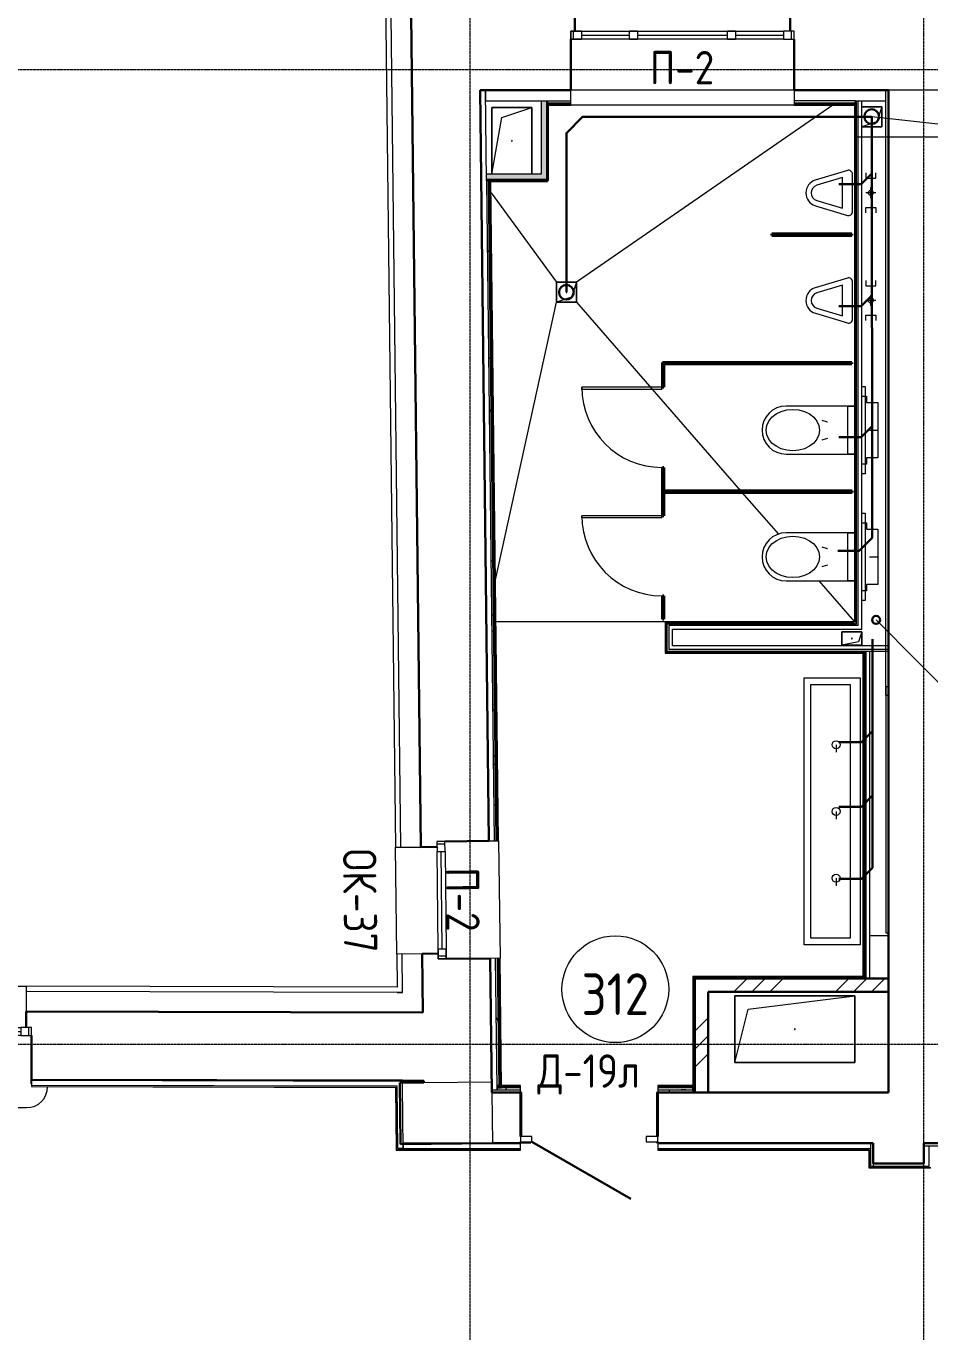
# Model space of a CAD drawing. Header units: millimetres. Extents: x -10178924 to 11692288, y -947381 to 58396.
# Drawn here: x 35120 to 41895, y -264191 to -254409 of the extents above; entities that cross this region are included whole.
import ezdxf
from ezdxf import colors
from ezdxf.entities.mleader import LeaderData, LeaderLine
from ezdxf.math import Vec2, Vec3

# ---------------------------------------------------------------- set-up
doc = ezdxf.new("R2010")
doc.units = ezdxf.units.MM
doc.linetypes.add('ADSK_Линия сетки', pattern=[25, 20, -2.5, 0, -2.5])
for name, color, linetype, lineweight in [('!К1', 32, 'Continuous', 30), ('_ Окна', 7, 'Continuous', 9), ('Аннотация', 7, 'Continuous', 18), ('Выноски ВК', 7, 'Continuous', 0), ('Двери', 7, 'Continuous', 9), ('Двери открывание', 7, 'Continuous', 9), ('Марки дверей', 7, 'Continuous', 20), ('Марки окон', 7, 'Continuous', 20), ('Обобщенные модели', 7, 'Continuous', 18), ('Окна', 7, 'Continuous', 9), ('Оси', 253, 'Continuous', 9), ('Перекрытие', 7, 'Continuous', 18), ('Сантехника', 7, 'Continuous', 18), ('Стены внутренние', 7, 'Continuous', 18), ('Стены наружные', 7, 'Continuous', 18), ('Стены несущие', 7, 'Continuous', 30), ('Стены отделка', 7, 'Continuous', 30), ('Стены штриховка', 7, 'Continuous', 9), ('ШТРИХОВКА', 252, 'Continuous', 15)]:
    doc.layers.add(name, color=color, linetype=linetype, lineweight=lineweight)
doc.layers.add('Линии', color=7, linetype='Continuous', lineweight=9, true_color=0x00a600)
doc.styles.add('GOST Common', font='GOST_Common.ttf', dxfattribs={"width": 0.9, "height": 350})
doc.styles.add('GOST Common_2', font='GOST_Common.ttf', dxfattribs={"width": 0.9, "height": 250})
doc.styles.add('PDF ISOCPEUR', font='isocpeur.ttf')
pattern_1 = [(0, (-4e-11, -184652.27), (406.4, 101.6), [33.528, -271.272, 33.528, -271.272, -1625.6]), (0, (-4e-11, -184652.27), (406.4, 101.6), [-609.6, 33.528, -576.072, 33.528, -271.272, -711.2]), (0, (-4e-11, -184652.27), (406.4, 101.6), [-1524, 33.528, -169.672, 33.528, -474.472]), (120, (152.4, -184601.47), (-291.18818, 301.15272), [33.528, -271.272, 33.528, -271.272, -1625.6]), (120, (152.4, -184601.47), (-291.18818, 301.15272), [-609.6, 33.528, -576.072, 33.528, -271.272, -711.2]), (120, (152.4, -184601.47), (-291.18818, 301.15272), [-1524, 33.528, -169.672, 33.528, -474.472]), (240, (203.2, -184398.27), (-115.21182, -402.75272), [33.528, -271.272, 33.528, -271.272, -1625.6]), (240, (203.2, -184398.27), (-115.21182, -402.75272), [-609.6, 33.528, -576.072, 33.528, -271.272, -711.2]), (240, (203.2, -184398.27), (-115.21182, -402.75272), [-1524, 33.528, -169.672, 33.528, -474.472])]
pattern_2 = [(45, (-4e-11, -184652.3), (-381.661, 381.661), []), (45, (134.94, -184652.3), (0, 763.322), []), (45, (-134.94, -184652.3), (0, 763.322), [])]

# ---------------------------------------------------------------- blocks, each defined once
blk = doc.blocks.new('131_Сантехническая перегородка - СП-3-3849140-План 3-го этажа')
at = {"layer": 'Обобщенные модели', "lineweight": 40}
for p, q in [((1420, 8), (0, 8)), ((0, 8), (0, -4)), ((1420, -4), (1420, 8)), ((0, -4), (1420, -4))]:
    blk.add_line(p, q, dxfattribs=at)
blk = doc.blocks.new('131_Сантехническая перегородка_Дверь - СД-2-3905255-План 3-го этажа')
at = {"layer": 'Двери'}
for p, q in [((191, -8), (175, -8)), ((175, -8), (175, -608)), ((191, -8), (191, -608)), ((191, -608), (175, -608))]:
    blk.add_line(p, q, dxfattribs=at)
at = {"layer": 'Двери открывание'}
blk.add_arc((175, -8), 600, 270, 0, dxfattribs=at)
at = {"layer": 'Обобщенные модели', "lineweight": 40}
for p, q in [((175, 8), (0, 8)), ((0, 8), (0, -4)), ((175, -4), (175, 8)), ((950, 8), (775, 8)), ((775, 8), (775, -4)), ((950, -4), (950, 8)), ((0, -4), (175, -4)), ((775, -4), (950, -4))]:
    blk.add_line(p, q, dxfattribs=at)
blk = doc.blocks.new('SND_Унитаз_Jika_Olymp_с_инсталяцией - Унитаз_ выпуск прямой_ установка на пол_693х360х360_ PN30_12_ ХВ резьба HP DN15_ К гл_ кон П DN100-716055-План 3-го этажа')
at = {"layer": 'Сантехника'}
for p, q in [((-180, 687.1), (-180, 174)), ((180, 174), (180, 687.1)), ((-180, 224), (180, 224)), ((-180, 174), (-180, 224)), ((180, 224), (180, 174)), ((-327.5, 94), (-327.5, 119)), ((-255, 85), (-255, 119)), ((255, 119), (255, 85)), ((327.5, 119), (327.5, 94)), ((327.5, 94), (-327.5, 94)), ((-208, 85), (-255, 85)), ((-208, 0), (-208, 85)), ((208, 0), (-208, 0)), ((0, 61.7), (0, -6.3)), ((208, 85), (208, 0)), ((255, 85), (208, 85))]:
    blk.add_line(p, q, dxfattribs=at)
at = {"layer": 'Сантехника', "flags": 128}
for points in [[(0, 436.5), (-34.5, 441.5), (-67.3, 456.3), (-96.6, 480.1), (-121.2, 511.8), (-139.7, 549.7), (-151.1, 592), (-155, 636.5), (-151.1, 681), (-139.7, 723.3), (-121.2, 761.2), (-96.6, 792.9), (-67.3, 816.7), (-34.5, 831.5), (0, 836.5)], [(0, 836.5), (34.5, 831.5), (67.3, 816.7), (96.6, 792.9), (121.2, 761.2), (139.7, 723.3), (151.1, 681), (155, 636.5), (151.1, 592), (139.7, 549.7), (121.2, 511.8), (96.6, 480.1), (67.3, 456.3), (34.5, 441.5), (0, 436.5)], [(-61.7, 376.2), (-71.7, 411.6), (-75, 420.3)], [(75, 420.3), (62.3, 378.9), (61.7, 376.2)]]:
    blk.add_lwpolyline(points, dxfattribs=at)
at = {"layer": 'Сантехника'}
blk.add_arc((0, 687.1), 180, 0, 180, dxfattribs=at)
blk = doc.blocks.new('131_Сантехническая перегородка - СП-5-3849142-План 3-го этажа')
at = {"layer": 'Обобщенные модели', "lineweight": 40}
for p, q in [((600, 8), (0, 8)), ((0, 8), (0, -4)), ((600, -4), (600, 8)), ((0, -4), (600, -4))]:
    blk.add_line(p, q, dxfattribs=at)
blk = doc.blocks.new('SND_2D_Писуар с инсталляцией - По умолчанию-621783-План 3-го этажа')
at = {"layer": 'Сантехника'}
for p, q in [((-95.8, 328.7), (-168.3, 88.8)), ((-57.5, 317.2), (-115.6, 125)), ((115.6, 125), (57.4, 317.4)), ((168.3, 88.7), (95.7, 328.9)), ((-115.6, 125), (115.6, 125)), ((-139.4, 50), (139.6, 50)), ((-149.4, -50), (-109.4, -50)), ((-109.4, -50), (-109.4, -125)), ((-39.4, -87.5), (40.6, -87.5)), ((0.6, -125), (0.6, -50)), ((110.6, -50), (110.6, -125)), ((150.6, -50), (110.6, -50)), ((-109.4, -125), (-149.4, -125)), ((110.6, -125), (150.6, -125))]:
    blk.add_line(p, q, dxfattribs=at)
blk.add_circle((0.6, -87.5), 18.9, dxfattribs=at)
for centre, radius, start, end in [((0, 300), 100, 16.81176, 163.3196), ((0, 300), 60, 16.81176, 163.35778), ((-139.6, 80), 30, 162.99987, 270.42558), ((139.6, 80), 30, 269.99999, 16.8118)]:
    blk.add_arc(centre, radius, start, end, dxfattribs=at)
blk = doc.blocks.new('АС_Дверь_Однопольная_Алюминиевая - 1030х2200 алюм ост с мат_плёнкой Д19л-4640845-План 3-го этажа')
at = {"layer": 'Двери'}
for p, q in [((-303, -140), (-390, -140)), ((-390, -140), (-390, -180)), ((-390, -180), (-303, -180)), ((-303, -180), (-303, -140)), ((640, -140), (553, -140)), ((553, -140), (553, -180)), ((553, -180), (640, -180)), ((640, -180), (640, -140))]:
    blk.add_line(p, q, dxfattribs=at)
at = {"layer": 'Двери', "lineweight": 30}
blk.add_line((-303, -180), (438.3, -608), dxfattribs=at)
blk = doc.blocks.new('GM_Отверстие прямоугольное _в плите_ - Отверстие-1400855-План 3-го этажа')
at = {"layer": 'Обобщенные модели'}
for p, q in [((-75, -75), (-75, 75)), ((-75, 75), (75, 75)), ((75, 75), (-75, 75)), ((-75, 75), (-75, -75)), ((-75, -75), (-37.5, 37.5)), ((-37.5, 37.5), (75, 75)), ((75, -75), (-75, -75)), ((-75, -75), (75, -75))]:
    blk.add_line(p, q, dxfattribs=at)
for start, end in [(360, 180), (180, 360), (60, 165), (300, 360), (195, 270)]:
    blk.add_arc((0, 0), 2.5, start, end, dxfattribs=at)
blk = doc.blocks.new('GM_Отверстие прямоугольное _в плите_ - Отверстие-1433033-План 3-го этажа')
at = {"layer": 'Обобщенные модели'}
for p, q in [((-75, -50), (-75, 50)), ((-75, 50), (75, 50)), ((75, 50), (-75, 50)), ((-75, 50), (-75, -50)), ((-75, -50), (-50, 25)), ((-50, 25), (75, 50)), ((75, 50), (75, -50)), ((75, -50), (75, 50)), ((75, -50), (-75, -50)), ((-75, -50), (75, -50))]:
    blk.add_line(p, q, dxfattribs=at)
for start, end in [(360, 180), (180, 360), (60, 165), (300, 360), (195, 270)]:
    blk.add_arc((0, 0), 2.5, start, end, dxfattribs=at)
blk = doc.blocks.new('GM_Отверстие прямоугольное _в плите_ - Отверстие-1433034-План 3-го этажа')
at = {"layer": 'Обобщенные модели'}
for p, q in [((-150, -250), (-150, 250)), ((-150, 250), (150, 250)), ((150, 250), (-150, 250)), ((-150, 250), (-150, -250)), ((-75, 175), (150, 250)), ((150, 250), (150, -250)), ((150, -250), (150, 250)), ((-150, -250), (-75, 175))]:
    blk.add_line(p, q, dxfattribs=at)
for start, end in [(360, 180), (180, 360), (60, 165), (300, 360), (195, 270)]:
    blk.add_arc((0, 0), 2.5, start, end, dxfattribs=at)
blk = doc.blocks.new('GM_Отверстие прямоугольное _в плите_ - Отверстие-V5-План 3-го этажа')
at = {"layer": 'Обобщенные модели'}
for p, q in [((-75, -75), (-75, 75)), ((-75, 75), (75, 75)), ((75, 75), (-75, 75)), ((-75, 75), (-75, -75)), ((-75, -75), (-37.5, 37.5)), ((-37.5, 37.5), (75, 75)), ((75, 75), (75, -75)), ((75, -75), (75, 75)), ((75, -75), (-75, -75)), ((-75, -75), (75, -75))]:
    blk.add_line(p, q, dxfattribs=at)
for start, end in [(360, 180), (180, 360), (60, 165), (300, 360), (195, 270)]:
    blk.add_arc((0, 0), 2.5, start, end, dxfattribs=at)
blk = doc.blocks.new('ADSK_Умывальник с 3 смесителемями - Умывальник-V9-План 3-го этажа')
at = {"layer": 'Сантехника'}
for p, q in [((-1000, -420), (-1000, 0)), ((-1000, 0), (1000, 0)), ((1000, 0), (1000, -420)), ((-950, -370), (-950, -75)), ((-950, -75), (950, -75)), ((950, -75), (950, -370)), ((-500, -180), (-443, -180)), ((0, -180), (57, -180)), ((500, -180), (557, -180)), ((950, -370), (-950, -370)), ((1000, -420), (-1000, -420))]:
    blk.add_line(p, q, dxfattribs=at)
for centre in [(-500, -180), (0, -180), (500, -180)]:
    blk.add_circle(centre, 30, dxfattribs=at)
blk = doc.blocks.new('окно трехпол с фрамугой - 1635-2150_h___нов_ ок-22-2116813-План 3-го этажа')
at = {"layer": '_ Окна', "lineweight": 18}
for p, q in [((-837.5, 100), (-837.5, 160)), ((-837.5, 160), (-757.5, 160)), ((-757.5, 100), (-837.5, 100)), ((-757.5, 160), (-757.5, 100)), ((-397.5, 100), (-397.5, 160)), ((-397.5, 160), (-337.5, 160)), ((-337.5, 100), (-397.5, 100)), ((-337.5, 160), (-337.5, 100)), ((337.5, 100), (337.5, 160)), ((337.5, 160), (397.5, 160)), ((397.5, 100), (337.5, 100)), ((397.5, 160), (397.5, 100)), ((757.5, 160), (757.5, 100)), ((837.5, 160), (757.5, 160)), ((757.5, 100), (837.5, 100)), ((837.5, 100), (837.5, 160))]:
    blk.add_line(p, q, dxfattribs=at)
at = {"layer": '_ Окна'}
for p, q in [((-817.5, 100), (-817.5, 160)), ((-757.5, 130), (-397.5, 130)), ((-337.5, 130), (337.5, 130)), ((397.5, 130), (757.5, 130)), ((817.5, 100), (817.5, 160))]:
    blk.add_line(p, q, dxfattribs=at)
at = {"layer": 'Окна'}
for p, q in [((-837.5, 160), (-837.5, 100)), ((-757.5, 160), (-837.5, 160)), ((-837.5, 100), (-757.5, 100)), ((-757.5, 160), (-397.5, 160)), ((-397.5, 100), (-757.5, 100)), ((-337.5, 160), (-397.5, 160)), ((-397.5, 100), (-337.5, 100)), ((-337.5, 160), (337.5, 160)), ((337.5, 100), (-337.5, 100)), ((397.5, 160), (337.5, 160)), ((337.5, 100), (397.5, 100)), ((397.5, 160), (757.5, 160)), ((757.5, 100), (397.5, 100)), ((837.5, 160), (757.5, 160)), ((757.5, 100), (837.5, 100)), ((837.5, 100), (837.5, 160))]:
    blk.add_line(p, q, dxfattribs=at)
blk = doc.blocks.new('окна_rehau_однопольное_фрамуга_сверху - 840х2230 _глухое_ _нов_ ок-37-4264426-План 3-го этажа')
at = {"layer": '_ Окна', "lineweight": 18}
for p, q in [((-440, 75), (-440, 135)), ((-440, 135), (-364, 135)), ((-364, 135), (-364, 75)), ((364, 135), (364, 75)), ((440, 135), (364, 135)), ((440, 75), (440, 135)), ((-364, 75), (-440, 75)), ((364, 75), (440, 75))]:
    blk.add_line(p, q, dxfattribs=at)
at = {"layer": '_ Окна'}
for p, q in [((-420, 75), (-420, 135)), ((-364, 105), (364, 105)), ((420, 75), (420, 135))]:
    blk.add_line(p, q, dxfattribs=at)
at = {"layer": 'Окна'}
for p, q in [((-440, 135), (-440, 75)), ((-364, 135), (-440, 135)), ((-364, 135), (364, 135)), ((440, 135), (364, 135)), ((440, 75), (440, 135)), ((-440, 75), (-364, 75)), ((364, 75), (-364, 75)), ((364, 75), (440, 75))]:
    blk.add_line(p, q, dxfattribs=at)
blk = doc.blocks.new('окно трехпол с фрамугой - 1800 и 1820х2300_h___нов_ ок15-V18-План 3-го этажа')
at = {"layer": '_ Окна', "lineweight": 18}
for p, q in [((-910, 75), (-910, 135)), ((-910, 135), (-830, 135)), ((-830, 135), (-830, 75)), ((-470, 75), (-470, 135)), ((-470, 135), (-410, 135)), ((-410, 135), (-410, 75)), ((410, 75), (410, 135)), ((410, 135), (470, 135)), ((470, 135), (470, 75)), ((830, 135), (830, 75)), ((910, 135), (830, 135)), ((910, 75), (910, 135)), ((-830, 75), (-910, 75)), ((-410, 75), (-470, 75)), ((470, 75), (410, 75)), ((830, 75), (910, 75))]:
    blk.add_line(p, q, dxfattribs=at)
at = {"layer": '_ Окна'}
for p, q in [((-890, 75), (-890, 135)), ((-830, 105), (-470, 105)), ((-410, 105), (410, 105)), ((470, 105), (830, 105)), ((890, 75), (890, 135))]:
    blk.add_line(p, q, dxfattribs=at)
at = {"layer": 'Окна'}
for p, q in [((-910, 135), (-910, 75)), ((-830, 135), (-910, 135)), ((-830, 135), (-470, 135)), ((-410, 135), (-470, 135)), ((-410, 135), (410, 135)), ((470, 135), (410, 135)), ((470, 135), (830, 135)), ((910, 135), (830, 135)), ((910, 75), (910, 135)), ((-910, 75), (-830, 75)), ((-470, 75), (-830, 75)), ((-470, 75), (-410, 75)), ((410, 75), (-410, 75)), ((410, 75), (470, 75)), ((830, 75), (470, 75)), ((830, 75), (910, 75))]:
    blk.add_line(p, q, dxfattribs=at)
blk = doc.blocks.new('GM_Отверстие прямоугольное _в плите_ - Отверстие-3275476-План 3-го этажа')
at = {"layer": 'Обобщенные модели'}
for p, q in [((-450, -250), (-450, 250)), ((-450, 250), (450, 250)), ((450, 250), (-450, 250)), ((-450, 250), (-450, -250)), ((-350, 150), (450, 250)), ((450, 250), (450, -250)), ((450, -250), (450, 250)), ((-450, -250), (-350, 150)), ((450, -250), (-450, -250)), ((-450, -250), (450, -250))]:
    blk.add_line(p, q, dxfattribs=at)
for start, end in [(360, 180), (180, 360), (60, 165), (300, 360), (195, 270)]:
    blk.add_arc((0, 0), 2.5, start, end, dxfattribs=at)
blk = doc.blocks.new('3 этаж')
at = {"layer": 'Стены внутренние'}
for points in [[(38980, -165231), (39020, -165231), (39020, -164641), (38980, -164641), (38980, -165191)], [(38703.5, -165231), (38980, -165231), (38980, -165191), (38570.3, -165191), (38570.9, -165231), (38612, -165231)]]:
    blk.add_hatch(color=256, dxfattribs=at).paths.add_polyline_path(points)
at = {"layer": 'Стены внутренние', "lineweight": 9}
h = blk.add_hatch(dxfattribs=at)
h.set_pattern_fill('FP_5', color=256, style=0, pattern_type=2)
h.set_pattern_definition(pattern_1)
h.paths.add_polyline_path([(41293.1, -164656), (41336, -164656), (41336, -164641), (40878.2, -164641), (40879.2, -164656), (41192.4, -164656)])
h.paths.add_polyline_path([(39035, -164656), (39203.2, -164656), (39203.2, -164641), (39029, -164641), (39029, -164656)])
h = blk.add_hatch(dxfattribs=at)
h.set_pattern_fill('FP_5', color=256, style=0, pattern_type=2)
h.set_pattern_definition(pattern_1)
h.paths.add_polyline_path([(38650.9, -172035.6), (38665.9, -172035.2), (38654.5, -171064.9), (38639.5, -171065.1), (38650.7, -172013.9)])
h.paths.add_polyline_path([(38629.1, -170185.2), (38644.1, -170184.7), (38585.9, -165240), (38570.9, -165240.2), (38629.1, -170185)])
h = blk.add_hatch(dxfattribs=at)
h.set_pattern_fill('FP_1', color=256, style=0, pattern_type=2)
h.set_pattern_definition(pattern_2)
h.paths.add_polyline_path([(40231.7, -172070.3), (40231.7, -171217.1), (40131.7, -171217.1), (40131.7, -172070.3)])
h = blk.add_hatch(dxfattribs=at)
h.set_pattern_fill('FP_1', color=256, style=0, pattern_type=2)
h.set_pattern_definition(pattern_2)
h.paths.add_polyline_path([(40346.4, -171317.1), (41585, -171317.1), (41585, -171217.1), (40231.7, -171217.1), (40231.7, -171317.1)])
h = blk.add_hatch(dxfattribs=at)
h.set_pattern_fill('FP_5', color=256, style=0, pattern_type=2)
h.set_pattern_definition(pattern_1)
h.paths.add_polyline_path([(38825, -172050.3), (38825, -172035.3), (38651.1, -172035.6), (38651.1, -172050.3), (38769.2, -172050.3)])
h.paths.add_polyline_path([(39963.5, -172050.3), (40116.7, -172050.3), (40116.7, -172035.3), (39855, -172035.3), (39855, -172050.3), (39943.5, -172050.3)])
at = {"layer": 'Линии', "color": 7}
blk.add_circle((39536.7, -171297.1), 400, dxfattribs=at)
at = {"layer": 'Оси', "linetype": 'ADSK_Линия сетки'}
for p, q in [((41849.6, -188334.9), (41849.6, -163554.3)), ((38449.6, -188334.9), (38449.6, -163898.5)), ((-10559.1, -164407.3), (56004.9, -164407.3)), ((-10559.1, -171707.3), (56004.9, -171707.3))]:
    blk.add_line(p, q, dxfattribs=at)
at = {"layer": 'Перекрытие'}
for p, q in [((41166.4, -164674), (39245, -166001)), ((38604.8, -165332), (39095, -166001)), ((38639.1, -168228.9), (39095, -166151)), ((39245, -166151), (40474.7, -167562.7)), ((40485.1, -167574.7), (40758.8, -167888.9)), ((41062.8, -168238), (41330, -168544.7)), ((39909.3, -168544.7), (38642.8, -168544.7)), ((41445, -170893.3), (41585, -170893.3)), ((35157.9, -172005.7), (35157.9, -171644.5)), ((35159.1, -172005.7), (35157.9, -172005.7)), ((38094.4, -171996.7), (38099.4, -171982.2)), ((40116.7, -172050.3), (40116.7, -172070.3)), ((38835, -172070.5), (38824.9, -172070.5)), ((38835, -172400.3), (38835, -172070.5)), ((39845, -172070.5), (39845, -172400.3)), ((39855, -172070.5), (39845, -172070.5)), ((33349.9, -172184), (35123.4, -172184)), ((38904, -172450.3), (38825, -172450.3)), ((38835, -172450.3), (38835, -172440.3)), ((39845, -172440.3), (39845, -172450.3))]:
    blk.add_line(p, q, dxfattribs=at)
blk.add_arc((35123.4, -172026.5), 157.6, 270, 359.88163, dxfattribs=at)
at = {"layer": 'Стены внутренние'}
for p, q in [((40878.2, -164561), (39203.2, -164561)), ((40878.2, -164674), (39203.2, -164674)), ((38662.1, -170184.8), (38672.5, -171064.7))]:
    blk.add_line(p, q, dxfattribs=at)
at = {"layer": 'Стены наружные'}
for p, q in [((37899.1, -171033.8), (37889.7, -170233.9)), ((33386, -171269.8), (35121, -171274.4))]:
    blk.add_line(p, q, dxfattribs=at)
at = {"layer": 'Стены несущие'}
for p, q in [((38079.6, -170231.7), (38006.2, -164001)), ((39233.2, -164121), (39233.2, -164001)), ((40848.2, -164001), (40848.2, -164121)), ((39203.2, -164561), (39203.2, -164181)), ((40878.2, -164181), (40878.2, -164561)), ((38522.9, -164561), (39203.2, -164561)), ((38522.9, -164561), (38589.1, -170185.7)), ((40878.2, -164561), (41585, -164561)), ((41585, -164561), (41585, -172070.3)), ((38199.2, -170189.3), (38199.2, -170190.3)), ((38259.2, -170189.5), (38589.1, -170185.7)), ((38079.6, -170231.7), (38199.6, -170230.2)), ((38209.1, -171030.2), (38089.1, -171031.6)), ((38089.1, -171031.6), (38094.3, -171472.2)), ((38599.5, -171065.6), (38269.5, -171069.5)), ((38599.5, -171065.6), (38611.3, -172070.3)), ((40131.7, -171217.1), (40131.7, -172070.3)), ((41585, -171217.1), (40131.7, -171217.1)), ((40231.7, -172070.3), (40231.7, -171317.1)), ((40231.7, -171317.1), (41585, -171317.1)), ((35120.5, -171464.4), (35120.2, -171584.4)), ((35120.5, -171464.4), (38094.3, -171472.2)), ((35160, -171644.5), (35159.1, -171974.5)), ((35159.1, -171974.5), (38100.3, -171982.2)), ((37941.6, -171981.8), (35159.1, -171974.5)), ((38100.4, -171996.6), (37920.4, -171998.7)), ((37920.4, -171998.7), (37925.9, -172458.7)), ((38100.3, -171982.2), (38100.4, -171996.6)), ((38825, -172070.3), (38611.3, -172070.3)), ((38825, -172400.3), (38825, -172070.3)), ((39855, -172070.3), (39855, -172400.3)), ((41585, -172070.3), (39855, -172070.3)), ((37925.9, -172458.7), (38615.8, -172450.6)), ((38615.8, -172450.3), (38825, -172450.3)), ((38615.8, -172450.6), (38615.8, -172450.3)), ((38825, -172450.3), (38825, -172440.3)), ((39855, -172440.3), (39855, -172450.3)), ((41470, -172450.3), (39855, -172450.3)), ((41470, -172450.3), (41470, -172601.9)), ((41850, -172601.9), (41850, -172450.3)), ((41850, -172450.3), (42440, -172450.3)), ((41470, -172601.9), (41850, -172601.9))]:
    blk.add_line(p, q, dxfattribs=at)
at = {"layer": 'Стены отделка', "lineweight": 9}
for p, q in [((37814.2, -163831), (37889.7, -170233.9)), ((38562.9, -164560.5), (38522.9, -164561)), ((38562.3, -164561), (38562.3, -164641)), ((38570.9, -165240.2), (38562.9, -164560.5)), ((39203.2, -164674), (39203.2, -164561)), ((40878.2, -164561), (40878.2, -164674)), ((41565, -169093.7), (41565, -164561)), ((38562.3, -164641), (39029, -164641)), ((38980, -164641), (38980, -165191)), ((39020, -164641), (39020, -165238.5)), ((39029, -164674), (39020, -164674)), ((39029, -164641), (39029, -164674)), ((39035, -164674), (39203.2, -164674)), ((39035, -165238.5), (39035, -164674)), ((40879.2, -164641), (40878.2, -164641)), ((40878.2, -164674), (41336, -164674)), ((41345, -164657.5), (41330, -164657.5)), ((41330, -164657.5), (41330, -168544.7)), ((41336, -164641), (41565, -164641)), ((41336, -164674), (41336, -164641)), ((41345, -168559.7), (41345, -164641)), ((41385, -168599.7), (41385, -164641)), ((38980, -165191), (38569.7, -165191)), ((38569.7, -165191), (38569.7, -165231)), ((39027.5, -165231), (38569.7, -165231)), ((38603.9, -165239.8), (38570.9, -165240.2)), ((38603.8, -165231), (38603.9, -165239.8)), ((38662.1, -170184.8), (38603.9, -165246)), ((38603.9, -165246), (39027.5, -165246)), ((39020, -165238.5), (39035, -165238.5)), ((39027.5, -165246), (39027.5, -165231)), ((41330, -168544.7), (39909.3, -168544.7)), ((39909.3, -168544.7), (39909.3, -168779.7)), ((39924.3, -168559.7), (41345, -168559.7)), ((39924.3, -168764.7), (39924.3, -168559.7)), ((39964.3, -168599.7), (41385, -168599.7)), ((39964.3, -168724.7), (39964.3, -168599.7)), ((41584.3, -168724.7), (39964.3, -168724.7)), ((41584.3, -168764.7), (41584.3, -168724.7)), ((39909.3, -168779.7), (41393, -168779.7)), ((39924.3, -168764.7), (41584.3, -168764.7)), ((41393, -168773.7), (41393, -168764.7)), ((41405, -168773.7), (41393, -168773.7)), ((41393, -168779.7), (41393, -171209.6)), ((41405, -168764.7), (41405, -171217.1)), ((41445, -171217.1), (41445, -168764.7)), ((41584.3, -169031.1), (41564.3, -169031.1)), ((41564.3, -169031.1), (41564.3, -170873.3)), ((41565, -169093.7), (41585, -169093.7)), ((41584.3, -170873.3), (41584.3, -169031.1)), ((38589.1, -170185.7), (38662.1, -170184.8)), ((38629.1, -170184.2), (38629.1, -170185.2)), ((37889.7, -170233.9), (38079.6, -170231.7)), ((37929.7, -170233.4), (37929.6, -170232.4)), ((38079.6, -170231.7), (38079.6, -170231.7)), ((41564.3, -170873.3), (41584.3, -170873.3)), ((38089.1, -171031.6), (37899.1, -171033.8)), ((37899.1, -171033.8), (37902, -171281.7)), ((38672.5, -171064.7), (38599.5, -171065.6)), ((38683.9, -172035.2), (38672.5, -171064.7)), ((35121, -171274.4), (35120.9, -171314.4)), ((37902, -171281.7), (35121, -171274.4)), ((40116.7, -171202.1), (40116.7, -172017.3)), ((41404.3, -171202.1), (40116.7, -171202.1)), ((41393, -171209.6), (41405, -171209.6)), ((41404.3, -171217.1), (41404.3, -171202.1)), ((35120.9, -171314.4), (35120.5, -171464.4)), ((37902.5, -171321.7), (37902.5, -171322.3)), ((37942.5, -171321.8), (37902.5, -171321.7)), ((37902.5, -171322.3), (37942.5, -171321.8)), ((35159.1, -171974.5), (35159, -172026.5)), ((35159, -172026.5), (37888.9, -172033.7)), ((37888.9, -172033.7), (37894.4, -172500.3)), ((37906.2, -172490.8), (37900.7, -172021.7)), ((37946.2, -172490.3), (37940.7, -172021.8)), ((37940.7, -172021.8), (37941.5, -172021.8)), ((37941.5, -172021.8), (37941.6, -171981.8)), ((38611.1, -172051.1), (38651.1, -172050.7)), ((38611.3, -172050.3), (38611.3, -172070.3)), ((38611.3, -172050.3), (38825, -172050.3)), ((38650.9, -172035.6), (38683.9, -172035.2)), ((38651.1, -172050.7), (38650.9, -172035.6)), ((38825, -172017.3), (38651.1, -172017.3)), ((38651.1, -172017.3), (38651.1, -172050.3)), ((38825, -172070.3), (38825, -172017.3)), ((39855, -172017.3), (39855, -172070.3)), ((40116.7, -172017.3), (39855, -172017.3)), ((39855, -172050.3), (40131.7, -172050.3)), ((39943.5, -172070.3), (39943.5, -172050.3)), ((38615.8, -172450.3), (37945.8, -172450.3)), ((37945.8, -172450.3), (37945.8, -172490.3)), ((38825, -172502.3), (38825, -172450.3)), ((39855, -172450.3), (39855, -172502.3)), ((41450, -172450.3), (41450, -172621.7)), ((37896.4, -172502.3), (38825, -172502.3)), ((37906.2, -172490.8), (37946.2, -172490.3)), ((37945.8, -172490.3), (37906.2, -172490.3)), ((39855, -172502.3), (41438, -172502.3)), ((41438, -172502.3), (41438, -172631.7)), ((41850, -172470.3), (42917.5, -172470.3)), ((41890, -172621.7), (41890, -172470.3)), ((41440, -172633.7), (41900, -172633.7)), ((41450, -172621.7), (41890, -172621.7)), ((41850, -172601.7), (41470, -172601.7)), ((41470, -172601.9), (41470, -172621.7))]:
    blk.add_line(p, q, dxfattribs=at)
at = {"layer": 'Стены штриховка'}
for p, q in [((37929.6, -170232.4), (37856.2, -164001)), ((41965, -164561), (41585, -164561)), ((39026, -165238.5), (39026, -164674)), ((39029, -164641), (39203.2, -164641)), ((39029, -164656), (39203.2, -164656)), ((39029, -164665), (39203.2, -164665)), ((40878.2, -164656), (41336, -164656)), ((40878.2, -164665), (41336, -164665)), ((41336, -164641), (40879.2, -164641)), ((41339, -164657.5), (41339, -168559.7)), ((41358, -168572.7), (41358, -164641)), ((38570.9, -165240.2), (38629.1, -170184.2)), ((38644.1, -170185), (38585.9, -165240)), ((38653.1, -170184.9), (38594.9, -165239.9)), ((38603.8, -165237), (39027.5, -165237)), ((41330, -168553.7), (39918.3, -168553.7)), ((39918.3, -168553.7), (39918.3, -168770.7)), ((41358, -168572.7), (39937.3, -168572.7)), ((39937.3, -168572.7), (39937.3, -168751.7)), ((41330, -168559.7), (41330, -168553.7)), ((39918.3, -168770.7), (41393, -168770.7)), ((41584.3, -168751.7), (39937.3, -168751.7)), ((41393, -168779.7), (41393, -168773.7)), ((41399, -168773.7), (41399, -171209.6)), ((41418, -171217.1), (41418, -168764.7)), ((37942.5, -171321.8), (37939.1, -171033.4)), ((38650.9, -172035.6), (38639.5, -171065.1)), ((38665.9, -172035.4), (38654.5, -171064.9)), ((38674.9, -172035.3), (38663.5, -171064.8)), ((40125.7, -171211.1), (40125.7, -172050.3)), ((41404.3, -171211.1), (40125.7, -171211.1)), ((35120.9, -171314.4), (35120.9, -171314.4)), ((37902.5, -171321.7), (35120.9, -171314.4)), ((35159, -172014.5), (37900.7, -172021.7)), ((35159, -172024.5), (37890.8, -172031.7)), ((37890.8, -172031.7), (37896.4, -172502.3)), ((38100.4, -171996.6), (38610.4, -171990.6)), ((38825, -172026.3), (38651.1, -172026.3)), ((38825, -172035.3), (38651.1, -172035.3)), ((40116.7, -172026.3), (39855, -172026.3)), ((40116.7, -172035.3), (39855, -172035.3)), ((40116.7, -172050.3), (40116.7, -172026.3)), ((38611.3, -172070.3), (38615.8, -172450.3)), ((37894.4, -172500.3), (38825, -172500.3)), ((37894.4, -172500.3), (37894.4, -172502.3)), ((37894.4, -172502.3), (37896.4, -172502.3)), ((37945.8, -172490.3), (38825, -172490.3)), ((39855, -172490.3), (41450, -172490.3)), ((39855, -172500.3), (41440, -172500.3)), ((41440, -172500.3), (41440, -172633.7)), ((41438, -172631.7), (41902, -172631.7)), ((41438, -172631.7), (41438, -172633.7)), ((41438, -172633.7), (41440, -172633.7))]:
    blk.add_line(p, q, dxfattribs=at)
at = {"layer": 'Двери'}
blk.add_blockref('АС_Дверь_Однопольная_Алюминиевая - 1030х2200 алюм ост с мат_плёнкой Д19л-4640845-План 3-го этажа', (39215, -172260.3), dxfattribs=at)
at = {"layer": 'Обобщенные модели'}
for name, p in [('GM_Отверстие прямоугольное _в плите_ - Отверстие-1433034-План 3-го этажа', (38762, -164941)), ('GM_Отверстие прямоугольное _в плите_ - Отверстие-3275476-План 3-го этажа', (40882.1, -171595.8))]:
    blk.add_blockref(name, p, dxfattribs=at)
for name, p, rotation in [('GM_Отверстие прямоугольное _в плите_ - Отверстие-1400855-План 3-го этажа', (41460, -164762.4), 180), ('131_Сантехническая перегородка - СП-5-3849142-План 3-го этажа', (41310, -165642.7), 180), ('GM_Отверстие прямоугольное _в плите_ - Отверстие-V5-План 3-го этажа', (39170, -166076), 180), ('131_Сантехническая перегородка_Дверь - СД-2-3905255-План 3-го этажа', (39893.3, -166612.7), 270), ('131_Сантехническая перегородка - СП-3-3849140-План 3-го этажа', (41309.3, -166604.7), 180), ('131_Сантехническая перегородка - СП-3-3849140-План 3-го этажа', (41311.3, -167566.7), 180), ('131_Сантехническая перегородка_Дверь - СД-2-3905255-План 3-го этажа', (39893.3, -167574.7), 270), ('GM_Отверстие прямоугольное _в плите_ - Отверстие-1433033-План 3-го этажа', (41310, -168669.7), 180)]:
    blk.add_blockref(name, p, dxfattribs=dict(at, rotation=rotation))
at = {"layer": 'Окна'}
blk.add_blockref('окно трехпол с фрамугой - 1635-2150_h___нов_ ок-22-2116813-План 3-го этажа', (40040.7, -164281), dxfattribs=at)
for name, p, rotation in [('окна_rehau_однопольное_фрамуга_сверху - 840х2230 _глухое_ _нов_ ок-37-4264426-План 3-го этажа', (38339.3, -170628.6), 90.67495738229927), ('окно трехпол с фрамугой - 1800 и 1820х2300_h___нов_ ок15-V18-План 3-го этажа', (34249.8, -171717.1), 359.8491625167525)]:
    blk.add_blockref(name, p, dxfattribs=dict(at, rotation=rotation))
at = {"layer": 'Сантехника'}
for name, p, rotation in [('SND_2D_Писуар с инсталляцией - По умолчанию-621783-План 3-го этажа', (41365, -165331.4), 90), ('SND_2D_Писуар с инсталляцией - По умолчанию-621783-План 3-го этажа', (41365, -166137.5), 90), ('SND_Унитаз_Jika_Olymp_с_инсталяцией - Унитаз_ выпуск прямой_ установка на пол_693х360х360_ PN30_12_ ХВ резьба HP DN15_ К гл_ кон П DN100-716055-План 3-го этажа', (41504, -167108.4), 90), ('SND_Унитаз_Jika_Olymp_с_инсталяцией - Унитаз_ выпуск прямой_ установка на пол_693х360х360_ PN30_12_ ХВ резьба HP DN15_ К гл_ кон П DN100-716055-План 3-го этажа', (41504, -168058), 90), ('ADSK_Умывальник с 3 смесителемями - Умывальник-V9-План 3-го этажа', (41371.9, -169965.2), 270)]:
    blk.add_blockref(name, p, dxfattribs=dict(at, rotation=rotation))
at = {"layer": 'Аннотация', "lineweight": 9, "insert": (39536.7, -171334), "char_height": 312.5, "width": 520.211, "attachment_point": 5, "line_spacing_factor": 1.022766, "style": 'GOST Common'}
blk.add_mtext('312', dxfattribs=at)
at = {"layer": 'Марки дверей', "lineweight": 9, "insert": (39336.4, -171935.6), "char_height": 250, "width": 803.7, "attachment_point": 5, "line_spacing_factor": 1.022766, "style": 'GOST Common_2'}
blk.add_mtext('\\pxqc,t1.8,3.6,5.4,7.2,9,10.8,12.6,14.4,16.2,18,19.8,21.6,23.4,25.2,27,28.8,30.6,32.4,34.2,36,37.8,39.6,41.4,43.2,45,46.8,48.6,50.4,52.2,54,55.8,57.6;{Д-19л}', dxfattribs=at)
at = {"layer": 'Марки окон', "lineweight": 9, "insert": (40037.1, -164393.1), "char_height": 250, "width": 505.8, "attachment_point": 5, "line_spacing_factor": 1.022766, "style": 'GOST Common_2'}
blk.add_mtext('\\pxqc,t1.8,3.6,5.4,7.2,9,10.8,12.6,14.4,16.2,18,19.8,21.6,23.4,25.2,27,28.8,30.6,32.4,34.2,36,37.8,39.6,41.4,43.2,45,46.8,48.6,50.4,52.2,54,55.8,57.6;{П-2}', dxfattribs=at)
at = {"layer": 'Марки окон', "lineweight": 9, "char_height": 250, "attachment_point": 5, "rotation": 270.67496, "line_spacing_factor": 1.022766, "style": 'GOST Common_2'}
for s, insert, width in [('\\pxqc,t1.8,3.6,5.4,7.2,9,10.8,12.6,14.4,16.2,18,19.8,21.6,23.4,25.2,27,28.8,30.6,32.4,34.2,36,37.8,39.6,41.4,43.2,45,46.8,48.6,50.4,52.2,54,55.8,57.6;{ОК-37}', (37623.6, -170633.5), 845.1), ('\\pxqc,t1.8,3.6,5.4,7.2,9,10.8,12.6,14.4,16.2,18,19.8,21.6,23.4,25.2,27,28.8,30.6,32.4,34.2,36,37.8,39.6,41.4,43.2,45,46.8,48.6,50.4,52.2,54,55.8,57.6;{П-2}', (38392.9, -170624.4), 505.8)]:
    blk.add_mtext(s, dxfattribs=dict(at, insert=insert, width=width))
blk = doc.blocks.new('_None')

msp = doc.modelspace()

# ---------------------------------------------------------------- linework, layer by layer
at = {"layer": '!К1'}
for points in [[(39170, -256400.2), (39170, -255209.8), (39291.9, -255087.9), (41457.8, -255087.9)], [(41460, -255093), (41463.2, -258241.8), (41365.6, -258339.4), (41205.1, -258339.4)], [(41463.2, -255509.6), (41379.6, -255593.2), (41211.4, -255593.2)], [(41463.2, -256423.9), (41379.6, -256507.4), (41211.4, -256507.4)], [(41463.2, -257405.6), (41379.6, -257489.2), (41211.4, -257489.2)], [(41464.2, -259001.1), (41464.5, -260713.1)], [(41464.6, -259689.5), (41381, -259773.1), (41212.8, -259773.1)], [(41464.6, -260172.8), (41381, -260256.4), (41212.8, -260256.4)], [(41464.6, -260713.1), (41381, -260796.7), (41212.8, -260796.7)]]:
    msp.add_lwpolyline(points, dxfattribs=at)
for centre, radius in [((41458.8, -255086.3), 55), ((39170, -256402.7), 55), ((41492, -258856.9), 30)]:
    msp.add_circle(centre, radius, dxfattribs=at)

# ---------------------------------------------------------------- block references
at = {"layer": 'ШТРИХОВКА'}
msp.add_blockref('3 этаж', (0, -90326.7), dxfattribs=at)

# ---------------------------------------------------------------- leaders
at = {"layer": 'Выноски ВК', "ltscale": 50}
ml = msp.add_multileader_mtext('Standard', dxfattribs=at)
ml.set_content('Стояк К1-11 ^J%%C110', color=256, style='PDF ISOCPEUR')
ml.set_leader_properties(color=256, linetype='ByLayer', lineweight=-1)
ml.set_arrow_properties(name='NONE')
ml.build(insert=Vec2(0, 0))
ml.multileader.update_dxf_attribs({"text_left_attachment_type": 6, "text_right_attachment_type": 6, "dogleg_length": 100, "arrow_head_size": 300})
ctx = ml.context
ctx.base_point, ctx.char_height, ctx.arrow_head_size, ctx.landing_gap_size, ctx.plane_origin = Vec3(42982.4, -255241.2), 200, 300, 0, Vec3(34214.4, -251374.1)
ctx.left_attachment, ctx.right_attachment = 6, 6
notes = []
notes.append((ctx, [(0, (1, 1, 0), (42882.4, -255241.2), (1, 0), 100, [(1, [(41458.7, -255086.3)], 0, [])])]))
ctx.mtext.insert, ctx.mtext.flow_direction = Vec3(42982.4, -255001.2), 5
ml = msp.add_multileader_mtext('Standard', dxfattribs=at)
ml.set_content('Стояк К1-12 ^J%%C50', color=256, style='PDF ISOCPEUR')
ml.set_leader_properties(color=256, linetype='ByLayer', lineweight=-1)
ml.set_arrow_properties(name='NONE')
ml.build(insert=Vec2(0, 0))
ml.multileader.update_dxf_attribs({"text_left_attachment_type": 6, "text_right_attachment_type": 6, "dogleg_length": 100, "arrow_head_size": 300})
ctx = ml.context
ctx.base_point, ctx.char_height, ctx.arrow_head_size, ctx.landing_gap_size, ctx.plane_origin = Vec3(43808.8, -261093.9), 200, 300, 0, Vec3(34247.6, -255144.7)
ctx.left_attachment, ctx.right_attachment = 6, 6
notes.append((ctx, [(0, (1, 1, 0), (43708.8, -261093.9), (1, 0), 100, [(1, [(41492, -258856.9)], 0, [])])]))
ctx.mtext.insert, ctx.mtext.flow_direction = Vec3(43808.8, -260853.9), 5
for ctx, leaders in notes:
    for number, flags, end, landing, length, lines in leaders:
        leader = LeaderData()
        leader.index, (leader.has_last_leader_line, leader.has_dogleg_vector, leader.attachment_direction) = number, flags
        leader.last_leader_point, leader.dogleg_vector, leader.dogleg_length = Vec3(end), Vec3(landing), length
        for number, points, colour, breaks in lines:
            line = LeaderLine()
            line.index, line.vertices, line.color, line.breaks = number, Vec3.list(points), colors.encode_raw_color(colour), breaks
            leader.lines.append(line)
        ctx.leaders.append(leader)

doc.saveas('drawing.dxf')
